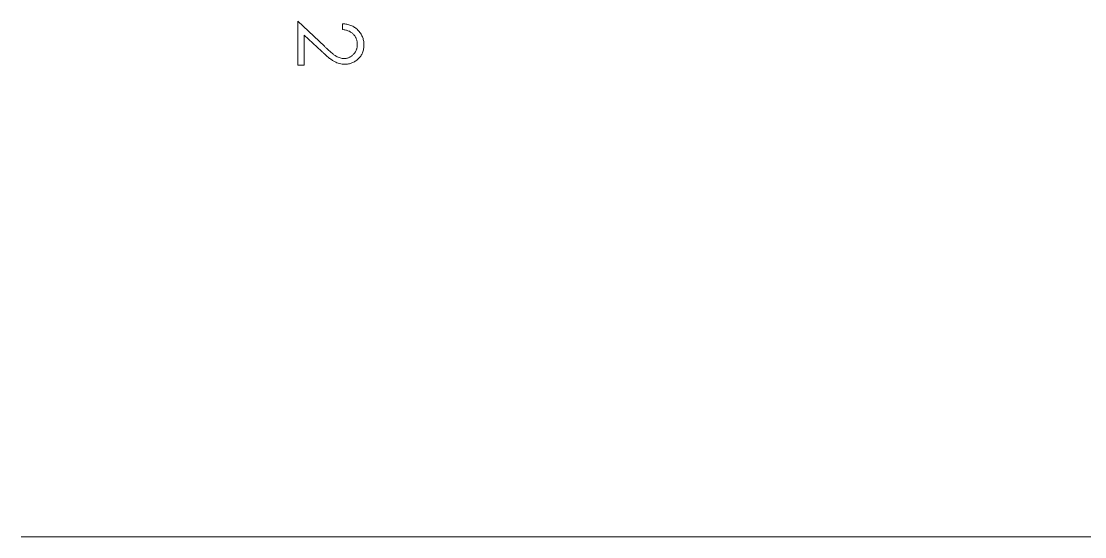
# Model space of a CAD drawing. Header units: millimetres. Extents: x 5 to 292, y 3 to 208.
# Drawn here: x 38.75 to 55.23, y 121.82 to 129.8 of the extents above; entities that cross this region are included whole.
import ezdxf

# ---------------------------------------------------------------- set-up
doc = ezdxf.new("R2010")
doc.units = ezdxf.units.MM

msp = doc.modelspace()

# ---------------------------------------------------------------- linework, layer by layer
at = {"color": 7, "linetype": 'Continuous', "lineweight": 15}
for p, q in [((43.0362, 129.7991), (43.45, 129.4113)), ((43.0362, 129.1196), (43.0362, 129.7991)), ((43.7285, 129.6709), (43.7285, 129.7607)), ((43.1387, 129.585), (43.1387, 129.1196)), ((43.4058, 129.3348), (43.1387, 129.585)), ((43.1387, 129.1196), (43.0362, 129.1196)), ((89.2529, 121.8171), (38.7529, 121.8171))]:
    msp.add_line(p, q, dxfattribs=at)
for points, knots in [([(43.7285, 129.7607), (43.7404, 129.7601), (43.7638, 129.7589), (43.7979, 129.7535), (43.8304, 129.7458), (43.8613, 129.735), (43.8906, 129.7214), (43.9183, 129.7052), (43.9443, 129.686), (43.9683, 129.6643), (43.9904, 129.6406), (44.0094, 129.6151), (44.0255, 129.5883), (44.039, 129.5603), (44.0491, 129.5307), (44.0566, 129.4999), (44.0611, 129.4677), (44.0616, 129.4457), (44.0618, 129.4345)], [0, 0, 0, 0, 0.0687908, 0.1351033, 0.1989787, 0.2619043, 0.323495, 0.3851954, 0.4469692, 0.5097648, 0.5722506, 0.6334052, 0.6932512, 0.7525832, 0.8125793, 0.8732751, 0.9355499, 1, 1, 1, 1]), ([(43.9592, 129.4391), (43.959, 129.447), (43.9586, 129.4623), (43.9558, 129.4849), (43.951, 129.5064), (43.9444, 129.5269), (43.9359, 129.5465), (43.9255, 129.565), (43.913, 129.5825), (43.8988, 129.5989), (43.883, 129.614), (43.8654, 129.6272), (43.8463, 129.6388), (43.8258, 129.6489), (43.8036, 129.6572), (43.7799, 129.6634), (43.7547, 129.6684), (43.7374, 129.6701), (43.7285, 129.6709)], [0, 0, 0, 0, 0.0644387, 0.1265469, 0.1868872, 0.2458775, 0.3040409, 0.3621912, 0.4209759, 0.4806603, 0.5406003, 0.6006891, 0.6619358, 0.7244425, 0.7890384, 0.8563138, 0.926352, 1, 1, 1, 1]), ([(43.45, 129.4113), (43.4599, 129.4019), (43.4788, 129.3837), (43.5065, 129.3581), (43.5321, 129.335), (43.5557, 129.3145), (43.5776, 129.2968), (43.5971, 129.2811), (43.615, 129.2685), (43.6358, 129.2549), (43.6612, 129.2417), (43.6922, 129.2304), (43.7241, 129.2234), (43.7457, 129.2226), (43.7565, 129.2222)], [0, 0, 0, 0, 0.1108026, 0.2128292, 0.3061013, 0.3906473, 0.4669245, 0.534481, 0.5935869, 0.644557, 0.7362005, 0.825024, 0.9119856, 1, 1, 1, 1]), ([(43.7565, 129.2222), (43.7633, 129.2224), (43.7768, 129.2227), (43.7965, 129.2259), (43.8155, 129.2307), (43.8339, 129.2375), (43.8515, 129.2465), (43.8682, 129.2575), (43.8844, 129.2702), (43.8996, 129.2849), (43.9135, 129.301), (43.9258, 129.318), (43.9361, 129.336), (43.9446, 129.355), (43.9512, 129.3748), (43.9558, 129.3954), (43.9587, 129.417), (43.959, 129.4317), (43.9592, 129.4391)], [0, 0, 0, 0, 0.0619654, 0.1221219, 0.1809885, 0.2399332, 0.2999058, 0.3599888, 0.4217757, 0.4865758, 0.5515348, 0.6150175, 0.6772586, 0.73973, 0.8030501, 0.8664951, 0.9319735, 1, 1, 1, 1]), ([(44.0618, 129.4345), (44.0615, 129.4236), (44.061, 129.402), (44.0567, 129.3706), (44.0499, 129.3406), (44.0404, 129.3123), (44.0276, 129.2857), (44.0122, 129.2607), (43.9945, 129.237), (43.9735, 129.2157), (43.9512, 129.1962), (43.9273, 129.1793), (43.9027, 129.1648), (43.8771, 129.1528), (43.8503, 129.1439), (43.8226, 129.1371), (43.7939, 129.1333), (43.7744, 129.1328), (43.7645, 129.1325)], [0, 0, 0, 0, 0.0694755, 0.1365168, 0.2007888, 0.2638297, 0.325735, 0.3872907, 0.4495092, 0.5129678, 0.5762752, 0.6375801, 0.6979026, 0.7571721, 0.8165985, 0.8766532, 0.9372896, 1, 1, 1, 1]), ([(43.7645, 129.1325), (43.7506, 129.1329), (43.723, 129.1339), (43.6824, 129.1421), (43.6431, 129.1549), (43.6115, 129.1703), (43.586, 129.1859), (43.565, 129.1999), (43.5424, 129.2163), (43.5182, 129.2354), (43.4924, 129.2567), (43.4648, 129.2804), (43.4358, 129.3067), (43.416, 129.3252), (43.4058, 129.3348)], [0, 0, 0, 0, 0.0987022, 0.1956723, 0.2924224, 0.3913425, 0.4444624, 0.5042288, 0.5703523, 0.6425458, 0.7222875, 0.8079211, 0.9004695, 1, 1, 1, 1])]:
    msp.add_open_spline(points, degree=3, knots=knots, dxfattribs=at)

doc.saveas('drawing.dxf')
